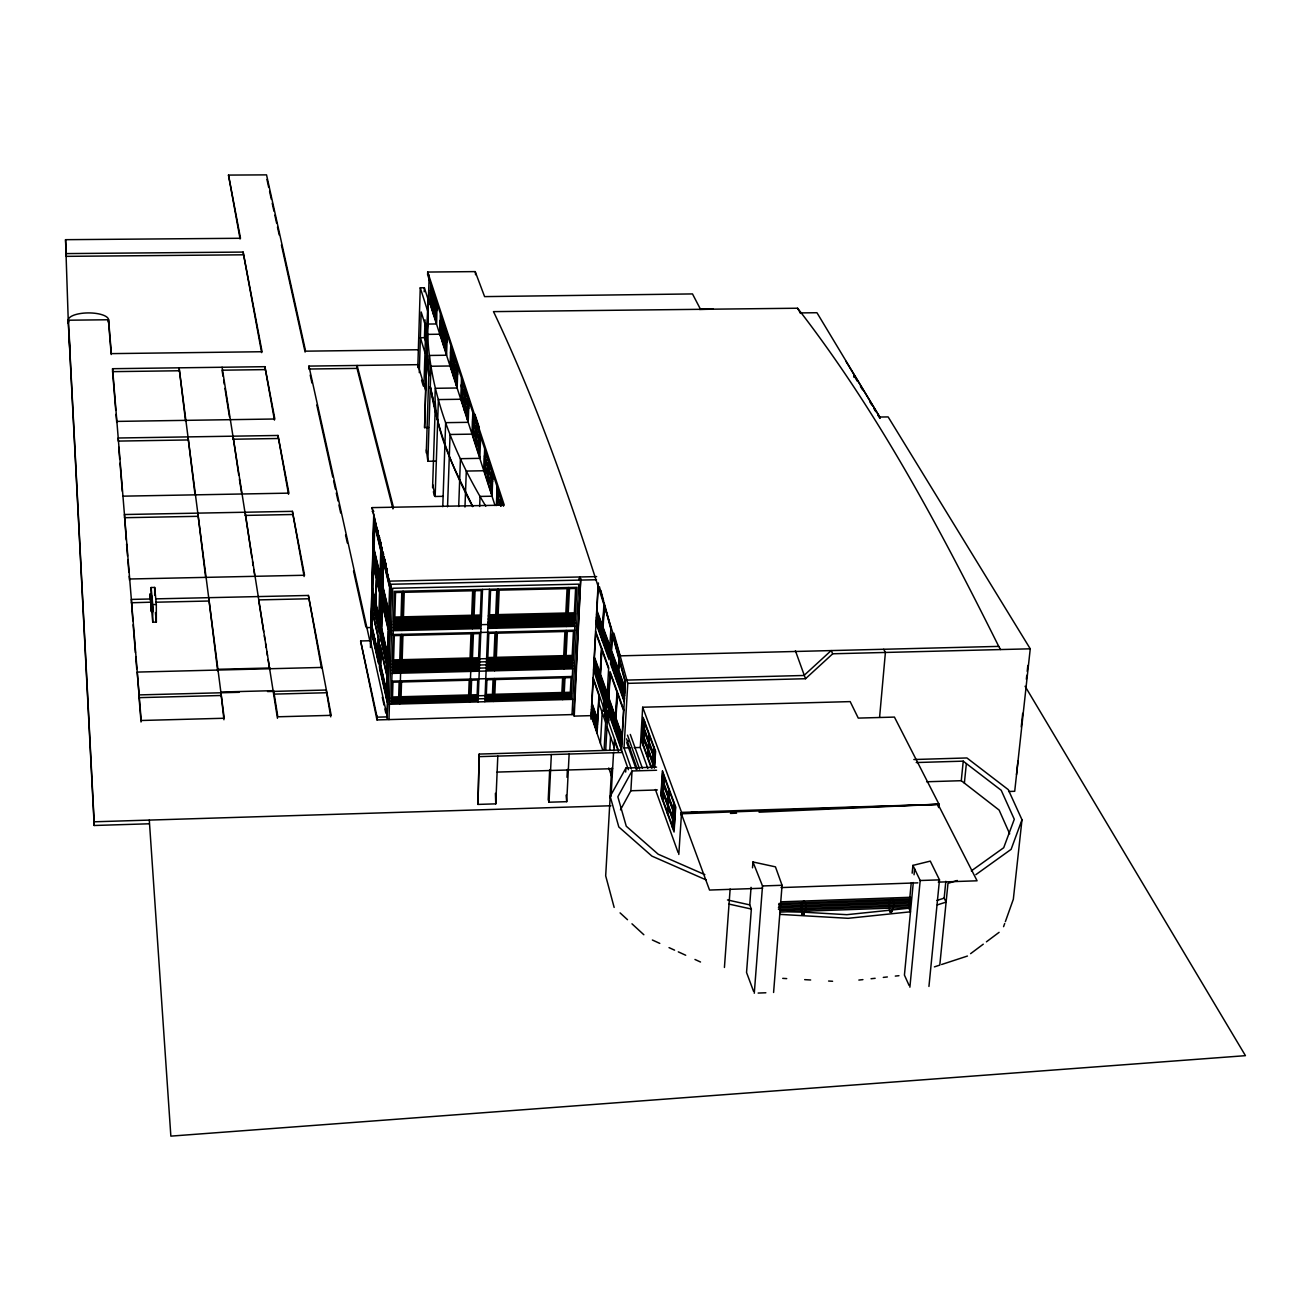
<?xml version="1.0" encoding="UTF-8"?>
<svg xmlns="http://www.w3.org/2000/svg" width="1311" height="1311" viewBox="0 0 1311 1311"><rect width="100%" height="100%" fill="white"/><g stroke="black" fill="none" stroke-linecap="round" stroke-linejoin="round"><path stroke-width="1.5" d="M150.29 594.637L150.372 598.34L150.323 594.981L150.306 596.39L151.257 595.128L151.634 599.193L151.24 594.506M150.601 600.717L150.224 593.981L151.191 593.965L151.273 597.472L150.29 597.488L150.273 594.522M150.323 597.832L150.273 596.571L151.273 597.472M151.994 602.913L150.831 603.076L150.814 600.209L150.945 604.502L152.142 604.043M150.503 596.915L150.831 602.781M151.486 609.353L151.486 607.501L151.486 610.418L151.355 606.075L151.634 611.942C154.567 603.273 149.143 614.662 152.568 610.484M151.847 601.815L152.01 603.06M152.486 609.254L152.469 610.418L152.338 606.141L152.584 611.647L151.453 609.173L152.568 609.861M150.88 602.208L152.437 610.008M377.961 536.379L377.568 531.709L377.453 532.774M378.256 533.331L377.584 532.069M379.059 538.149L379.059 540.919L379.567 537.789M380.092 541.541L380.747 542.623M381.272 548.817L381.862 550.538L381.878 547.359M383.549 554.192L382.665 552.636L382.796 555.258M383.32 554.274L383.14 552.587L383.336 556.601M385.467 566.45L385.581 567.761L385.549 565.156L385.631 568.171L385.27 563.386M385.696 563.042C385.614 566.762 386.892 567.188 385.188 564.615L385.205 563.566L386.106 568.122M150.224 593.981L150.454 599.143L151.699 599.274M150.732 599.504L150.929 604.338L152.158 604.273L152.486 607.37C150.093 607.55 152.027 605.928 150.88 602.618M151.191 593.965L151.273 596.915M151.158 604.076L151.601 611.188M151.421 599.029L151.289 594.948L151.273 596.046M151.666 598.963L151.847 601.29M152.273 607.632C153.911 610.402 150.978 613.63 152.65 611.532L152.502 610.615M152.142 605.764L152.125 603.945L152.24 605.502L151.257 605.535M185.588 421.372L179.099 367.817L224.23 718.248L141.195 720.493L112.582 368.702L264.904 366.687L274.851 418.996L116.876 421.405M377.945 533.708C378.469 538.87 377.306 521.811 377.617 535.052M386.811 568.368L387.286 571.596L387.269 569.957L385.991 569.728L386.237 564.287M387.073 569.777L386.909 568.466L387.04 569.597M151.519 598.586C151.617 595.817 151.421 595.538 150.306 595.292M151.044 604.076L151.781 600.176L150.863 600.864M194.929 494.001L187.997 436.891M205.548 576.643L197.814 513.125M938.283 882.139L977.088 880.795L938.168 804.593L938.02 806.101L938.725 807.478L939.037 804.298L894.43 717.084L858.263 718.1L850.183 701.614L642.685 707.235L640.276 747.483L647.831 768.508M150.306 596.784L150.372 597.816L150.339 596.898M150.863 601.421L151.06 605.846M151.06 605.141L151.126 587.525L154.682 587.443L156.32 604.486L156.337 622.102L152.748 622.201L150.863 601.339M150.257 595.407L151.273 596.374L151.207 595.178M151.617 609.304L151.634 611.827L152.617 611.909L152.469 609.681M151.601 608.927L151.502 608.255M217.642 670.757L208.695 597.685M377.486 533.167L377.732 534.298M377.994 533.413L378.224 532.446M150.863 601.913L151.945 601.978M223.935 719.755L220.854 692.028L273.655 690.651L277.817 716.789L331.191 715.347L308.396 595.456L155.78 598.865M150.273 596.161L150.273 595.161M151.863 602.191L151.961 601.241L150.798 601.929M152.076 605.108L152.092 604.109L152.092 605.24M151.879 603.322L151.896 601.487L150.667 601.405M418.045 349.758L305.61 351.168L266.543 174.871L228.491 175.084L240.093 238.995M238.766 475.188L233.063 436.17M150.536 599.324L151.732 599.586L150.552 599.176M261.643 352.626L243.125 252.073L66.287 253.597L65.55 239.684L240.503 238.274L228.491 175.084M251.859 557.536L245.19 512.224M151.191 604.305L151.076 605.862L151.191 604.42L152.191 604.633M274.441 420.077L264.904 366.687M381.091 547.457L380.944 548.44L380.993 546.933M381.37 547.359L381.452 548.44L381.55 547.113M386.024 567.81L386.089 565.09M150.323 597.242L151.47 597.423L150.224 596.669M151.847 601.52L150.585 600.52L150.863 602.716L150.552 597.603M151.322 597.98L150.404 598.16L150.667 600.225L151.765 600.028M222.083 367.244L277.457 718.297M288.518 494.296L277.981 435.465L118.219 438.005L118.236 441.086L187.981 439.955M379.141 539.722L378.469 535.691L379.043 540.542M379.584 541.558L379.534 542.738L379.453 537.33M385.827 566.385L386.417 571.53M151.847 601.012L150.618 601.028M304.119 576.529L292.402 511.339L124.447 514.518L126.249 539.919M425.518 390.154L417.881 364.671L308.921 366.097L308.872 369.03L357.051 368.391L392.956 508.914M385.352 564.926L385.958 567.024L385.385 565.32M152.486 607.37L151.421 606.846L152.486 606.911M321.49 668.135L308.396 595.456M377.437 533.085L377.568 532.119M377.683 534.134L377.994 536.232M380.714 546.392L380.944 548.817L380.829 545.556M381.599 547.441L381.354 550.554M151.371 606.37L152.371 606.419L151.257 606.092L150.896 601.126M330.733 716.855L326.226 690.028L267.542 691.553M357.051 368.391L357.116 365.474L393.546 507.718M151.306 595.538L150.224 595.669M360.623 640.964L377.093 717.166L387.335 716.888L370.439 640.735L360.623 640.964L377.011 719.919L573.726 714.544L574.234 716.101L591.064 715.642L602.765 750.203M699.451 309.462L713.168 309.167L700.32 308.937L692.487 293.926L484.595 296.614L475.188 271.606L427.697 272.049L504.26 505.128L372.062 507.619L389.777 584.28L596.472 579.741M373.701 515.37L370.521 644.111M370.439 647.519L373.832 517.337L390.809 587.557L387.171 716.101M371.079 630.034L371.652 607.73L379.24 641.079L378.617 663.743L370.915 629.313M371.882 633.639L372.471 611.287M372.668 603.814L373.651 566.221M373.75 562.435L374.733 524.466M377.748 533.348L376.962 530.873L377.83 532.545M374.651 645.979L374.831 638.949M375.208 624.56L375.241 623.512M375.438 615.99L375.765 603.929M379.125 536.314L378.404 538.313M378.928 540.132L378.994 537.854L379.305 539.952M380.37 544.36L379.715 540.493L379.928 541.738M379.862 544.36L381.075 543.983M379.682 543.278L379.715 542.262M379.731 541.935L380.256 540.984M380.403 542.623L380.895 545.917M380.534 547.129L380.632 542.148L379.321 542.115L380.223 541.918L379.879 542.967M377.781 660.007L378.387 637.392M378.6 629.821L379.633 591.753M379.731 587.918L380.764 549.456M380.698 545.753L380.764 543.377L379.633 543.442M381.648 549.637L381.681 548.375M381.206 547.015L382.255 548.883M376.683 718.428L376.765 715.675M377.011 719.919L377.093 717.166M381.321 547.457L382.091 550.948L381.714 547.015M381.993 547.785L382.271 552.242M381.96 550.915L381.321 547.359L382.058 548.031M382.484 551.947L382.402 554.914L382.992 551.931M380.305 671.248L380.927 648.503M381.124 640.899L382.173 602.634M382.288 598.783L383.336 560.108M384.254 558.945C382.599 559.944 382.386 550.718 382.812 554.274M383.369 558.928L383.402 557.716M385.729 563.566L384.664 564.271L383.746 557.159M383.943 561.305L384.484 558.093M384.205 562.37L384.254 557.142M384.762 563.402L384.647 560.911L384.779 562.091M385.647 563.222L384.434 563.32L384.729 561.583M384.467 561.288L383.779 557.667M385.827 564.009L385.139 566.221L384.975 562.599M385.483 562.583L385.09 566.041M386.073 566.762L386.008 569.187L386.499 568.515M386.483 698.845L388.433 629.346M388.548 625.445L389.646 586.263M389.777 584.28L372.062 507.619M391.088 584.755L387.089 718.854M388.974 719.592L392.726 588.262L578.741 584.149L572.038 714.593M391.12 704.22L394.365 591.376L576.873 587.328L571.137 699.418M399.675 703.991L401.756 634.344M401.871 630.476L403.034 591.228M417.799 367.588L420.257 287.797L424.354 287.748L429.172 302.71M419.291 372.619L421.175 311.985L425.813 326.75L423.961 384.975M424.223 291.796L424.354 287.748M425.633 341.434L424.469 337.681L425.043 319.868M427.697 272.049L427.615 274.704L503.49 506.226M425.583 388.105L426.747 351.332M426.944 345.203L428.009 312.1L420.257 287.797M428.189 306.463L429.172 275.179M428.615 427.55L424.584 427.615L427.55 334.371L439.791 334.223L440.463 313.984M430.647 284.012L430.008 303.873L428.107 303.89L426.78 344.088L428.763 375.864L426.829 353.511L427.796 318.655M426.272 452.95L429.418 355.461L446.559 355.232L447.264 334.731M430.811 306.348L431.45 286.454M435.416 461.144L427.861 461.275L430.942 366.244L450.034 365.982L450.738 345.35M433.22 313.837L433.875 293.844M435.662 321.408L436.317 301.333M437.153 303.841L436.481 323.948L427.419 324.063L424.584 427.615M432.581 487.692L435.186 409.098L430.287 386.778C437.022 428.812 452.557 469.059 472.583 506.488M443.184 496.328L435.154 496.476L438.382 399.576L460.751 399.249L461.521 378.207M440.627 336.812L441.299 316.541M443.151 344.646L443.839 324.276M445.707 352.577L446.412 332.109M442.774 506.669L445.658 422.666L468.191 422.322L468.977 401.002M450.902 368.702L451.623 348.021M447.543 506.8L450.066 434.482L471.993 434.138L472.812 412.67M453.557 376.896L454.278 356.133M456.228 385.205L456.965 364.327M457.867 367.08L457.129 387.99L435.318 388.302C432.335 429.926 455.376 469.961 472.796 506.554M461.669 402.1L462.439 381.009M458.703 506.488L460.44 458.686L479.81 458.342L480.645 436.596M464.438 410.687L465.225 389.514M467.24 419.389L468.027 398.102M464.963 507.046L466.306 471.059L483.808 470.764L484.66 448.854M475.369 272.082L475.549 274.72M472.96 437.12L473.779 415.62M381.862 548.342L381.894 547.637M475.877 446.15L476.696 424.535M469.567 702.122L472.239 632.656M472.386 628.805L473.894 589.655M478.81 455.278L479.646 433.564M479.646 506.472L480.039 496.427L492.002 496.214L492.903 473.992M484.808 473.894L485.676 451.951M478.056 701.909L482.514 589.409M487.872 483.382L488.757 461.325M624.282 701.909L610.533 663.743L612.253 632.869L625.462 681.704L621.512 749.974L479.203 754.071L477.974 804.413L495.771 803.856L497.803 756.103M477.974 804.413L479.203 754.071M490.97 492.985L491.854 470.813M484.857 701.713L489.396 589.262M496.361 505.538L497.131 486.889M497.426 504.637L496.935 495.869M497.59 505.096L498.196 490.15M501.195 505.653L501.425 500.015M493.329 701.5L494.296 678.492M494.608 670.79L496.214 632.082M496.377 628.198L498 589.065M501.392 505.145L501.539 501.523L502.719 505.145M495.411 793.335L495.771 803.856M549.686 769.934L548.227 799.644L549.014 802.217L566.713 801.676L569.138 754.038M549.014 802.217L551.341 754.546M562.698 699.648L563.861 676.689M564.238 669.02L566.172 630.411M566.368 626.527L568.318 587.508M566.106 795.138L566.713 801.676M567.024 777.325L567.417 769.41M579.708 576.971L579.544 580.117L579.02 578.659M386.614 570.219L386.942 571.514L386.925 568.482M573.726 714.544L580.74 578.61L574.234 716.101M590.884 719.133L598.111 584.411M598.406 582.969L596.931 610.434L602.716 626.297L603.945 603.47L599.422 586.689M597.079 733.406L599.176 694.945M599.602 687.21L601.733 648.306M602.159 640.489L604.207 603.044L610.893 627.838L609.123 659.81L596.013 623.462M378.174 534.429L377.339 532.938M386.303 569.105L386.565 569.302M600.471 743.435L602.175 712.561M604.125 749.712L606.075 714.774M606.37 705.318L606.419 704.384M605.731 749.908L607.468 718.805L618.448 750.433M608.337 707.317L608.386 706.367L615.023 726.441L608.189 706.924L606.305 706.99L605.305 716.625L606.796 720.919L608.681 720.87L608.042 713.659L609.009 716.445L605.305 716.625M609.779 750.416L610.533 736.766M609.976 797.744L611.647 768.099M656.549 767.132L625.904 768.033L610.189 796.367L605.682 875.83L614.154 907.425M611.057 796.367L613.532 752.743M613.876 750.826L614.548 739.175M614.99 731.292L617.252 691.602M617.694 683.605L619.136 658.319M614.302 747.631L614.679 740.862L618.35 751.416M631.41 768.983L624.036 747.942L627.772 683.359L613.892 633.213M386.499 570.58L386.303 568.384M387.007 570.58L387.286 571.596M625.675 772.048L625.904 768.033M620.464 809.854L630.87 790.762L632.033 770.983L656.565 770.245M643.177 745.713L644.635 721.525M647.798 758.463L649.289 734.16M652.452 767.705L652.698 763.805L648.437 752.104L648.093 757.938L651.731 767.984M652.731 767.345L653.992 746.959M652.993 767.377L653.648 756.857L654.779 759.987L654.287 768.017M654.566 767.607L655.582 751.269L643.111 717.363L641.653 741.502L651.141 767.705M662.514 800.12L664.087 775.375M667.414 813.656L669.02 788.78M672.396 827.405L674.018 802.381M678.803 854.477L681.573 812.378L642.685 707.235M724.426 967.452L730.129 889.038M753.579 991.345L746.549 972.5L751.35 909.047L749.728 904.885L751.056 887.334M752.514 867.816L752.956 861.966L775.456 866.85L782.061 885.286L773.588 992.476M754.284 993.23L762.51 885.957L752.956 861.966M377.224 532.102L377.322 530.971L378.338 532.676M377.863 532.856L377.814 530.955M379.174 538.084L378.092 533.757M381.894 551.423L381.993 550.259L382.009 551.882M383.156 552.963L383.009 556.061M381.878 548.735L382.386 551.685M387.171 571.121L387.269 569.957M801.906 914.095C798.809 893.201 811.263 901.132 803.43 914.767C800.431 914.832 803.233 912.341 804.282 914.242M854.051 376.994L854.215 374.962M854.297 377.371L854.379 376.339M378.584 539.1L378.748 536.494L378.846 540.148M379.043 538.903L378.502 535.871M386.466 571.465L387.089 572.137L387.056 570.76M381.763 552.242L381.976 549.817L382.583 553.488M383.533 556.044L382.812 556.618L382.976 553.996L383.074 557.699L383.025 556.454M383.287 556.421L383.5 553.979L382.222 554.127M800.333 312.919L816.95 312.723L880.222 417.816L845.89 361.246M386.565 572.153C387.22 564.205 387.499 576.643 386.778 571.989M387.04 571.957L387.253 569.498M879.615 717.019L885.4 652.452L883.712 649.273M889.677 911.637C886.81 890.923 899.084 898.609 891.201 912.309C888.202 912.39 890.939 909.9 892.037 911.784M380.075 541.984L379.748 541.001M779.783 914.373L848.151 918.306L910.49 911.8L908.818 908.228L911.227 882.909M912.161 873.175L912.915 865.391L930.286 861.114L939.495 879.861L928.942 986.446M913.292 882.549L904.426 975.089L909.097 985.462M914.046 874.765L914.603 868.914M909.883 987.183L920.191 880.517L912.915 865.391M938.725 807.478L939.037 804.298L681.573 812.378M937.332 904.885L946.1 902.115L944.166 898.15L945.837 881.32M1009.683 833.829L999.113 810.067L961.274 780.7L963.241 761.15L916.225 762.543M964.372 783.159L966.354 763.592L963.241 761.15M607.78 711.217L609.664 711.168L609.484 712.955L607.599 713.004L593.522 669.806M604.797 709.693L605.207 710.89L603.339 710.939L603.748 706.99L604.568 709.349L606.452 709.284M604.568 709.349L604.158 703.122L605.092 705.81L606.977 705.76L607.157 703.991L600.077 682.654L606.6 701.254M604.928 715.544L605.944 705.924L607.812 705.875L607.386 704.646L605.518 704.695L604.502 714.331L604.928 715.544L606.813 715.495M606.796 720.919L606.551 709.988L607.599 713.004M605.092 705.81L605.289 704.04L607.157 703.991M609.009 716.445L609.189 714.806L607.304 714.856M1021.236 726.933L1022.695 713.299M1026.349 679.245L1026.775 675.312M1027.201 671.363L1027.84 665.464M880.287 417.029L888.137 416.914L1030.249 648.814L1014.714 791.287L1008.618 791.483M913.833 759.528L966.912 757.955L1008.274 789.648L1021.99 819.752L1013.337 899.248L1005.373 921.633M893.168 899.559L890.808 899.428M385.254 564.271L385.172 563.058L385.205 564.32M805.282 901.984L802.971 901.984M381.485 548.768L381.386 547.506L381.812 550.341M385.876 565.402L384.942 565.418M909.965 903.082L910.047 904.672L909.965 903.082L778.373 907.736M1003.57 926.664L1004.701 923.501M1021.99 819.752L1011.125 849.331L975.859 874.65M632.033 770.983L617.842 796.777L626.265 826.209L658.188 854.215L704.876 874.666M910.424 897.38L910.604 898.854L778.914 903.492M910.26 900.002L910.342 901.591L910.309 900.034L778.619 904.656M909.768 905.868L909.834 907.458L909.768 905.868L780.242 910.473M627.772 683.359L805.511 678.721L832.731 653.779L1030.249 648.814M970.599 953.671L983.266 944.182M986.429 941.822L999.097 932.334M971.32 870.897L1003.702 847.725L1014.288 819.277L1001.211 790.287L966.354 763.592M934.399 966.879L939.79 965.109L947.984 883.385L957.276 880.468M941.626 964.503L967.436 956.047M936.939 900.428L944.166 898.15M628.231 740.961L626.756 742.616L636.228 769.426M858.852 980.071L862.917 979.628M871.061 978.743L875.142 978.301M883.286 977.4L887.35 976.957M895.298 976.089L898.953 975.695M908.818 908.228L846.824 914.685L787.583 911.26M730.44 813.426L736.569 813.164M759.069 812.181L939.037 804.298L681.359 813.787M758.135 993.066L765.853 992.771M762.51 885.957L782.061 885.286M920.191 880.517L939.495 879.861M762.625 888.219L709.53 890.054L680.95 812.673L681.359 815.589M781.012 887.58L917.864 882.844M780.864 901.837L910.522 897.281M778.685 906.245L910.276 901.558M778.439 909.326L910.047 904.672M780.307 912.063L909.834 907.458M65.55 239.684L68.336 323.08L94.195 825.488L149.323 823.783M691.143 812.345L697.272 812.164M497.115 772.081L612.63 768.672M630.87 790.762L657.385 789.959M926.598 781.766L961.274 780.7M94.195 825.488L94.163 821.8L610.942 805.757M624.036 747.942L630.116 747.778M634.18 747.663L640.276 747.483M479.892 756.611L622.397 752.498M321.932 667.43L137.196 672.084L139.048 694.912L239.126 692.306M139.048 694.912L139.064 697.649L220.822 695.502M273.606 694.125L326.16 692.749M391.301 698.075L571.449 693.306M391.202 701.156L571.301 696.37M389.416 704.269L572.825 699.369M605.797 700.074L603.912 700.123L603.339 710.939M603.912 705.334L605.797 705.285M604.748 707.694L606.616 707.645M605.911 716.068L607.796 716.019M606.977 719.133L608.861 719.083M392.366 661.006L573.333 656.483M998.736 646.389L620.005 655.861C583.919 539.821 546.474 423.6 494.427 313.542L493.46 311.625L797.547 308.232L799.087 310.133C878.993 413.62 940.544 529.742 998.736 646.389L1000.604 649.551M392.284 664.12L573.169 659.564M217.921 669.298L270.033 667.987M392.186 667.217L573.022 662.645M392.104 670.314L572.858 665.726M392.005 673.412L572.71 668.807M391.792 681.13L572.317 676.476M626.576 680.098L803.987 675.476L831.158 650.584L832.731 653.779M152.535 608.238L151.289 608.157L151.584 610.992L152.633 610.942L152.518 608.025L151.257 607.812M393.595 618.153L481.448 616.121M488.315 615.908L575.513 613.876M393.513 621.299L481.334 619.234M488.2 619.038L575.349 616.989M393.415 624.429L481.203 622.364M488.069 622.151L575.201 620.103M481.121 624.659L487.971 624.495M366.867 627.625L370.947 627.527M393.333 627.559L481.088 625.478M487.938 625.281L575.037 623.217M393.234 630.689L480.957 628.592M487.807 628.395L574.874 626.33M391.399 634.59L574.677 630.198M385.991 569.728L387.302 569.711M386.532 571.957L386.794 573.038M129.691 579.003L304.562 575.25L292.402 511.339M389.859 581.117L596.652 576.611M150.257 594.325L151.224 594.309M150.241 594.588L151.257 594.604L150.257 594.817M150.257 595.866L151.388 595.948M150.257 597.013L151.486 597.111M150.798 600.045C148.667 597.308 153.453 597.701 150.388 598.537M151.634 598.685L150.601 598.783M151.699 598.963L131.346 599.406L132.821 620.759M150.781 601.126L151.961 601.241M131.362 602.765L151.961 602.159M155.78 602.208L208.678 601.028M258.611 599.897L308.347 598.783M150.798 602.29L152.01 602.618M151.126 587.525L152.732 604.568L156.32 604.486M151.257 605.026L152.256 605.207M151.339 605.895L152.322 605.862M376.962 530.529L377.896 534.151M377.732 532.102L376.929 532.2M377.093 532.938L378.371 532.856M377.355 533.97L377.847 532.938M378.879 540.279L379.305 536.674L378.125 536.822L379.485 537.838M380.583 545.278L380.223 540.476L380.452 541.394M381.075 545.425L380.157 545.589L381.075 545.769M380.288 542.82L380.878 546.458M382.271 549.456L381.14 549.637M382.402 551.407L381.55 548.047M382.009 552.259L382.025 553.308L382.517 552.259M383.336 558.748L384.27 558.601M383.926 559.666L384.795 559.387M384.844 559.895L384.418 560.731M385.024 560.321L384.025 558.322M383.91 560.747L385.024 560.666M383.894 561.075L384.795 561.174M384.172 562.206L384.516 561.141M122.955 496.164L288.944 493.133L277.981 435.465M372.144 511.356L373.815 511.323M124.447 517.714L197.797 516.321M245.157 515.42L292.353 514.518M233.047 439.234L277.932 438.513M112.582 368.702L112.599 371.652L179.099 370.767M264.871 369.62L222.051 370.194L223.017 376.257M424.469 337.681L420.372 337.73L424.993 352.725M243.092 254.809L66.32 256.35L66.287 253.597M782.733 978.367L786.715 978.612M804.675 979.645L810.657 979.989M828.601 981.038L832.583 981.267M727.474 899.952L749.728 904.885M729.031 904.098L751.35 909.047M706.219 879.943L651.895 856.099L618.808 826.962L610.189 796.367M652.37 940.003L659.777 943.396M669.036 947.624L674.591 950.164M678.295 951.852L685.702 955.244M694.961 959.472L700.516 962.012M620.087 912.882L627.51 919.716M631.968 923.813L643.848 934.743M877.764 414.981L879.894 418.406M855.395 378.01L857.443 381.386M860.491 386.434L862.54 389.793M869.685 401.576L871.733 404.935M873.765 408.311L875.814 411.67M1025.087 686.243L1245.45 1055.666L170.856 1136.129L149.29 820.08M797.547 308.232L800.628 313.427M485.791 506.177C448.296 444.363 421.454 372.258 428.418 298.941L495.017 505.522M1017.959 761.15L1016.5 774.621M379.551 540.525L379.436 539.673M805.511 678.721L795.416 650.78M642.619 725.425L655.074 759.446M661.94 779.209L675.149 815.344M643.668 737.667L652.993 763.281M609.697 645.487L603.093 627.363L604.322 604.846L610.647 628.264M663.038 791.893L672.936 819.08M596.685 611.008L609.828 647.142M611.237 651.043L625.036 688.98M609.566 647.716L602.978 629.559L609.517 648.666M596.521 614.122L609.648 650.322M611.073 654.222L624.855 692.224M609.386 650.879L602.798 632.705L609.336 651.829M596.358 617.235L609.468 653.484M610.893 657.401L624.659 695.453M609.222 654.042L602.634 635.835L609.156 654.992M596.194 620.349L609.304 656.647M610.713 660.564L624.478 698.681M609.041 657.204L602.454 638.981L608.992 658.155M655.402 789.517L678.115 852.576M595.604 631.214L608.681 667.709L606.682 703.843L593.703 666.742M623.823 709.956L610.09 671.642L608.075 707.842L621.693 746.795M608.419 668.266L601.864 649.945L600.536 674.264L607.059 692.798M630.296 734.422L642.423 768.393M627.51 735.16L639.588 769.147M626.543 738.83L637.261 769.098M594.194 657.499L607.19 694.453M608.599 698.435L622.25 737.208M606.944 694.994L600.422 676.443L606.895 695.928M594.03 660.58L607.026 697.583M608.419 701.582L622.07 740.404M606.764 698.124L600.241 679.54L606.714 699.058M593.867 663.661L606.846 700.713M608.255 704.712L621.873 743.599M605.764 702.516L599.914 685.751L605.059 701.598M608.878 711.414L614.859 729.604L608.828 712.365M608.206 712.004L628.395 769.688M607.681 718.002L608.681 720.87M593.113 677.492L604.813 711.168M598.766 702.68L605.633 722.574M607.026 726.605L614.089 747.057M591.72 703.483L597.75 721.148M591.556 706.514L597.587 724.213M591.392 709.562L597.423 727.277M591.228 712.61L597.242 730.358M608.779 767.984L611.729 776.669M474.893 414.194L479.334 427.714M430.729 285.274L431.155 291.829L430.582 290.059M431.532 287.732L433.728 294.434M436.399 302.628L436.842 309.265L436.252 307.446M440.562 315.279L440.988 321.998L440.398 320.146M441.397 317.852L443.692 324.866L443.528 329.766L441.233 322.719M443.921 325.587L446.248 332.699L446.084 337.615L443.757 330.487M446.494 333.42L447.117 335.321M450.837 346.694L451.476 348.611M451.721 349.365L454.114 356.723M457.064 365.687L457.703 367.67M461.603 379.584L462.275 381.616M465.044 390.104L462.521 382.402L462.341 387.466L464.864 395.201M467.863 398.691L465.307 390.907L465.126 395.988L467.683 403.821M468.814 401.592L468.125 399.511L468.617 406.721M473.599 416.21L472.91 414.079L473.402 421.372M476.794 425.96L479.482 434.154L479.269 439.365L476.598 431.155M479.744 435.006L480.465 437.186M484.759 450.312L485.283 457.818L484.562 455.572M485.775 453.409L488.561 461.914L488.347 467.208L485.578 458.686M491.674 471.403L488.856 462.799L488.642 468.093L491.461 476.729M497.23 488.397L497.787 496.132L497.016 493.772M498.311 491.658L501.228 500.605L501.015 506.013L498.082 497.049M431.385 292.517L433.564 299.236M446.33 338.353L446.953 340.254M450.656 351.643L451.295 353.593M451.541 354.347L453.95 361.705M456.884 370.702L457.523 372.701M461.423 384.647L462.078 386.679M479.547 440.217L480.268 442.413M430.434 290.649L436.924 310.56M440.25 320.736L447.035 341.581M450.509 352.233L457.621 374.061M461.259 385.237L468.715 408.114M472.534 419.831L480.367 443.855M484.382 456.162L492.608 481.416M496.82 494.362L500.573 505.882M430.516 291.911L430.729 305.086L430.155 303.3M431.319 294.369L433.515 301.104M436.186 309.314L436.399 322.67L435.809 320.834M440.332 322.047L440.545 335.501L439.939 333.649M441.168 324.62L443.462 331.667L443.298 336.55L441.004 329.487M443.692 332.388L446.019 339.533L445.855 344.432L443.528 337.288M446.264 340.254L446.887 342.155M450.591 353.577L451.23 355.51M451.476 356.264L453.885 363.655M456.802 372.652L457.457 374.651M461.357 386.614L462.013 388.646M464.799 397.167L462.275 389.433L462.095 394.496L464.602 402.248M467.601 405.804L465.061 397.97L464.864 403.051L467.421 410.917M468.551 408.704L467.863 406.607L468.093 420.929M473.337 423.387L472.632 421.257L472.861 435.694M476.516 433.171L479.187 441.397L478.99 446.609L476.319 438.366M479.465 442.233L480.187 444.445M484.48 457.621L484.709 472.435L483.988 470.174M485.496 460.735L488.266 469.272L488.069 474.566L485.283 466.011M491.379 478.794L488.561 470.157L488.347 475.451L491.166 484.12M498 499.13L499.753 504.522M431.172 299.154L433.351 305.905M451.295 361.23L453.704 368.637M431.024 299.727L435.875 314.722M440.857 330.061L445.937 345.76M451.148 361.82L456.474 378.256M461.931 395.086L467.503 412.309M473.238 429.959L479.089 448.051M485.103 466.585L491.264 485.594M431.106 301.006L433.302 307.774M440.938 331.372L443.233 338.451L443.069 343.335L440.775 336.239M443.462 339.188L445.789 346.35L445.625 351.25L443.298 344.072M451.23 363.163L453.639 370.571M464.536 404.23L462.013 396.463L461.833 401.51L464.356 409.311M467.339 412.899L464.799 405.033L464.602 410.114L467.158 417.996M476.237 440.381L478.908 448.641L478.712 453.835L476.04 445.56M485.201 468.06L487.987 476.614L487.774 481.907L485.004 473.304M491.084 486.184L488.266 477.515L488.053 482.792L490.871 491.494M430.958 305.774L433.138 312.559M445.855 352.004L446.477 353.921M450.181 365.408L450.82 367.359M451.066 368.112L453.459 375.552M456.375 384.615L457.031 386.63M460.915 398.675L461.57 400.707M478.99 454.704L479.711 456.916M383.287 553.176L383.287 554.094M383.14 555.52L383.058 554.569M421.585 380.272L423.306 386.024M600.749 590.294L603.699 601.225M377.306 530.513L377.601 531.463M380.567 543.999L380.78 544.884M386.745 569.515L386.843 573.251M390.547 589.966L382.484 556.552L381.435 595.145L389.433 629.214M374.012 522.597L374.602 525.055M374.831 526.022L380.616 550.046M383.189 560.698L382.566 558.125L382.533 584.853M389.498 586.853L383.435 561.698L382.763 585.87L388.81 611.336M373.389 546.294L373.979 548.785M374.209 549.751L379.977 574.071M373.242 546.867L380.911 579.233M381.763 582.838L389.793 616.694M373.324 548.408L373.914 550.899M374.143 551.882L379.911 576.234M382.468 587.017L381.862 584.411L382.451 587.951M388.744 613.515L382.714 588.033L388.711 614.449M373.307 549.325L373.897 551.816M374.127 552.783L379.895 577.151M373.16 549.899L380.829 582.313M381.681 585.919L389.695 619.824M373.258 551.439L373.848 553.93M374.077 554.914L379.829 579.298M382.386 590.097L381.763 587.492L382.353 591.032M388.662 616.645L382.632 591.114L388.63 617.579M373.225 552.357L373.815 554.848M374.045 555.815L379.813 580.216M373.078 552.931L380.747 585.378M381.599 589L389.613 622.954M373.176 554.471L373.766 556.962M373.996 557.929L379.748 582.363M382.304 593.195L381.681 590.573L382.271 594.112M388.564 619.759L382.533 594.211L388.548 620.709M373.143 555.372L373.733 557.863M373.963 558.847L379.731 583.28M373.012 555.946L380.665 588.459M381.517 592.064L389.514 626.084M373.094 557.486L373.684 559.994M373.914 560.961L379.666 585.427M382.222 596.276L381.599 593.654L382.189 597.193M388.482 622.889L382.451 597.292L388.449 623.823M373.078 558.388L373.651 560.895M373.881 561.862L379.649 586.345M389.318 633.115L381.321 598.98L380.288 637.179L388.22 671.953M372.914 564.271L373.504 566.794M373.733 567.761L376.306 578.741L375.683 602.372L373.111 591.261M379.485 592.31L376.536 579.741L375.913 603.371L378.846 616.104M382.025 603.191L381.419 600.569L381.37 627.1M388.285 629.903L382.271 604.207L381.616 628.133L387.597 654.123M372.308 587.738L372.881 590.278M372.16 588.295L379.764 621.332M380.616 625.003L388.58 659.564M372.242 589.835L372.832 592.375M373.061 593.359L378.781 618.218M381.321 629.247L380.698 626.576L381.288 630.149M387.532 656.287L381.55 630.28L387.515 657.221M372.226 590.737L372.816 593.277M373.045 594.26L378.764 619.136M372.078 591.294L379.682 624.364M380.534 628.051L388.482 662.661M372.177 592.834L372.75 595.374M372.979 596.358L378.699 621.267M381.239 632.295L380.616 629.641L381.206 633.213M387.45 659.384L381.468 633.328L387.417 660.302M372.144 593.719L372.734 596.276M372.963 597.259L378.682 622.168M372.013 594.276L379.6 627.412M380.452 631.099L388.4 665.759M372.095 595.817L372.685 598.373M372.898 599.356L378.617 624.298M381.157 635.343L380.534 632.672L381.124 636.261M387.368 662.465L381.386 636.376L387.335 663.399M372.062 596.718L372.652 599.274M372.881 600.258L378.6 625.2M371.931 597.275L379.518 630.46M380.37 634.147L388.302 668.856M372.013 598.816L372.603 601.372M372.832 602.355L378.535 627.33M381.059 638.391L380.452 635.72L381.042 639.309M387.269 665.562L381.304 639.44L387.253 666.48M371.996 599.717L372.57 602.257M372.799 603.257L378.518 628.248M388.007 679.672L380.075 644.783L379.453 667.496L387.351 702.745M371.75 609.271L372.324 611.827M372.553 612.827L378.256 637.933M380.78 649.043L380.174 646.372L380.37 663.612M386.974 676.345L381.009 650.092L380.616 664.661L386.565 691.094M371.374 623.561L371.947 626.134M372.177 627.15L377.863 652.419M371.226 624.102L378.781 657.712M379.616 661.449L387.515 696.616M371.308 625.642L371.898 628.215M372.127 629.231L377.797 654.533M380.321 665.726L379.715 663.022L380.288 666.644M386.499 693.24L380.551 666.791L386.466 694.158M371.292 626.527L371.865 629.116M372.095 630.116L377.781 655.434M371.144 627.068L378.699 660.728M379.534 664.464L387.433 699.681M371.242 628.608L371.816 631.197M372.045 632.197L377.715 657.532M380.239 668.757L379.633 666.054L380.206 669.659M386.417 696.305L380.469 669.806L386.384 697.223M371.21 629.493L371.8 632.082M372.013 633.098L377.699 658.433M308.921 366.097L369.931 641.423M382.288 697.223L384.041 705.089M384.91 709.022L385.778 712.955M266.952 179.443L268.706 187.391M269.574 191.357L271.344 199.288M272.213 203.254L273.966 211.202M274.851 215.168L276.605 223.099M277.473 227.065L279.243 235.013M281.423 244.928L305.119 352.085M310.199 375.028L311.969 383.041M316.82 405.033L332.748 477.024M333.633 481.022L335.403 489.019M336.288 493.018L338.041 501.015M338.926 505.014L340.696 513.011M345.563 535.003L347.333 543M353.528 571.006L365.9 626.986M430.287 386.778L434.777 407.246M435.186 409.098L437.694 420.536M432.679 484.562L435.154 496.476M433.4 491.658L434.22 495.64M243.125 252.073L262.069 351.725L111.353 353.626L108.6 319.753A20.157 7.112 -0.2 0 0 87.984 312.919A20.157 7.112 -0.2 0 0 68.303 320.212L68.336 323.211A20.14 7.129 -0.2 0 1 68.926 321.359M223.657 380.288L224.312 384.336M224.951 388.367L229.441 416.652M239.405 479.17L241.617 493.149M252.499 561.55L253.138 565.565M253.777 569.564L254.744 575.595M258.923 601.88L263.675 631.689M264.298 635.671L264.937 639.637M265.559 643.619L266.199 647.585M266.821 651.567L267.46 655.533M268.099 659.515L269.673 669.446M426.37 449.886L427.861 461.275M385.106 563.976L385.024 562.943M155.419 612.565L156.337 622.102M152.502 607.927L151.355 608.157M150.945 604.502L150.847 603.322L152.092 603.584L150.88 602.929M108.616 322.621L111.206 354.544M112.599 371.652L115.729 410.245M116.056 414.309L116.728 422.421M118.727 447.1L119.694 459.161M120.022 463.176L122.316 491.297M126.577 543.967L127.56 556.077M127.888 560.108L128.871 572.219M129.199 576.266L129.527 580.298M133.148 624.773L135.41 652.78M135.738 656.778L136.721 668.79M139.064 697.649L141.031 722M94.163 821.8L68.303 320.212L108.6 319.753L108.616 322.752A20.14 7.129 -0.2 0 0 107.797 320.916M152.6 609.287L151.486 610.107L152.617 610.008L151.47 609.222M69.155 332.732L70.024 355.904M377.355 530.709L377.388 534.167M382.025 548.457L382.058 551.341M379.272 536.936L379.289 538.526M89.017 721.902L89.05 725.442M151.126 606.485L151.076 603.371L151.126 606.37M151.683 612.303L151.601 609.336L151.666 611.09M151.076 603.863L151.126 605.272M154.682 587.443L154.698 595.21M152.732 604.568L152.748 622.201M372.832 562.73L371.849 600.258L379.436 633.492L380.469 595.358L372.832 562.73M373.914 521.057L372.93 558.961L380.583 591.523L381.616 552.996L373.914 521.057M377.961 658.581L378.535 662.17L377.961 658.581M378.043 655.566L378.617 659.154L378.043 655.566M378.486 638.965L378.699 656.139L378.486 638.965M378.764 628.362L379.354 631.918L378.764 628.362M378.846 625.314L379.436 628.87L378.846 625.314M378.928 622.283L379.518 625.839L378.928 622.283M379.01 619.251L379.6 622.791L379.01 619.251M379.715 593.326L379.682 619.742L379.715 593.326M379.911 586.427L380.485 589.95L379.911 586.427M379.993 583.362L380.567 586.869L379.993 583.362M380.075 580.298L380.649 583.805L380.075 580.298M380.157 577.233L380.731 580.724L380.157 577.233M380.862 551.03L380.829 577.659L380.862 551.03M386.647 697.403L387.253 701.123L386.647 697.403M386.745 694.338L387.351 698.058L386.745 694.338M387.22 677.426L387.433 694.994L387.22 677.426M387.515 666.627L388.122 670.331L387.515 666.627M387.614 663.546L388.22 667.233L387.614 663.546M387.695 660.449L388.302 664.136L387.695 660.449M387.777 657.352L388.4 661.039L387.777 657.352M388.531 630.952L388.482 657.942L388.531 630.952M388.728 623.938L389.334 627.592L388.728 623.938M388.81 620.824L389.433 624.462L388.81 620.824M388.908 617.694L389.514 621.332L388.908 617.694M388.99 614.564L389.613 618.202L388.99 614.564M389.744 587.885L389.695 615.072L389.744 587.885M392.382 702.204L392.35 703.122L398.511 702.958L398.528 702.04L392.382 702.204M392.464 699.124L392.431 700.041L398.593 699.877L398.626 698.96L392.464 699.124M392.956 682.179L392.53 696.977L398.691 696.813L399.134 682.031L392.956 682.179M393.267 671.363L393.234 672.297L399.429 672.133L399.445 671.216L393.267 671.363M393.366 668.266L393.333 669.2L399.511 669.036L399.544 668.118L393.366 668.266M393.447 665.169L393.415 666.103L399.609 665.939L399.642 665.021L393.447 665.169M393.546 662.071L393.513 663.005L399.691 662.842L399.724 661.908L393.546 662.071M394.3 635.622L393.595 659.892L399.789 659.744L400.51 635.474L394.3 635.622M394.513 628.625L394.48 629.559L400.691 629.411L400.724 628.477L394.513 628.625M394.595 625.494L394.578 626.429L400.789 626.281L400.805 625.347L394.595 625.494M394.693 622.364L394.66 623.299L400.871 623.151L400.904 622.217L394.693 622.364M394.775 619.234L394.758 620.169L400.969 620.021L401.002 619.087L394.775 619.234M395.545 592.49L394.84 617.039L401.068 616.891L401.789 592.359L395.545 592.49M400.92 701.975L400.904 702.893L468.404 701.09L468.453 700.172L400.92 701.975M401.019 698.894L400.986 699.812L468.535 698.026L468.568 697.108L401.019 698.894M401.527 681.966L401.084 696.747L468.65 694.961L469.207 680.212L401.527 681.966M401.854 671.15L401.821 672.068L469.584 670.347L469.633 669.429L401.854 671.15M401.953 668.053L401.92 668.987L469.715 667.266L469.748 666.332L401.953 668.053M402.035 664.956L402.018 665.89L469.83 664.169L469.862 663.251L402.035 664.956M402.133 661.858L402.1 662.792L469.944 661.088L469.977 660.154L402.133 661.858M402.919 635.409L402.198 659.679L470.059 657.991L470.993 633.77L402.919 635.409M403.132 628.411L403.1 629.362L471.223 627.74L471.272 626.805L403.132 628.411M403.231 625.298L403.198 626.232L471.354 624.626L471.386 623.675L403.231 625.298M403.329 622.168L403.296 623.102L471.468 621.496L471.501 620.562L403.329 622.168M403.411 619.021L403.395 619.972L471.583 618.366L471.616 617.432L403.411 619.021M404.214 592.293L403.477 616.825L471.714 615.252L472.648 590.769L404.214 592.293M433.515 308.478L433.367 313.263L435.58 320.13L435.744 315.312L433.515 308.478M433.744 301.809L433.58 306.61L435.793 313.444L435.957 308.626L433.744 301.809M433.957 295.139L433.794 299.94L436.022 306.741L436.17 301.923L433.957 295.139M453.885 371.341L453.704 376.323L456.13 383.844L456.31 378.83L453.885 371.341M454.13 364.409L453.95 369.407L456.375 376.896L456.556 371.882L454.13 364.409M454.376 357.477L454.196 362.475L456.621 369.931L456.802 364.917L454.376 357.477M473.337 431.385L473.14 436.53L475.778 444.708L475.975 439.546L473.337 431.385M473.599 424.223L473.402 429.385L476.04 437.53L476.237 432.335L473.599 424.223M473.877 417.029L473.681 422.208L476.319 430.319L476.516 425.125L473.877 417.029M470.829 700.107L470.796 701.024L476.909 700.861L476.942 699.943L470.829 700.107M470.944 697.042L470.911 697.96L477.024 697.796L477.073 696.878L470.944 697.042M471.599 680.147L471.026 694.896L477.155 694.732L477.728 679.999L471.599 680.147M472.009 669.364L471.976 670.282L478.122 670.134L478.154 669.2L472.009 669.364M472.14 666.283L472.107 667.201L478.236 667.053L478.286 666.119L472.14 666.283M472.255 663.186L472.222 664.12L478.368 663.956L478.4 663.038L472.255 663.186M472.37 660.088L472.337 661.023L478.482 660.875L478.531 659.941L472.37 660.088M473.402 633.721L472.452 657.925L478.613 657.778L479.564 633.574L473.402 633.721M473.664 626.74L473.632 627.674L479.81 627.543L479.842 626.592L473.664 626.74M473.779 623.626L473.746 624.56L479.924 624.413L479.957 623.479L473.779 623.626M473.91 620.513L473.877 621.447L480.055 621.299L480.088 620.365L473.91 620.513M474.025 617.383L473.992 618.317L480.17 618.169L480.203 617.235L474.025 617.383M475.057 590.72L474.107 615.187L480.301 615.039L481.268 590.589L475.057 590.72M491.658 479.679L491.904 494.739L491.658 479.679M491.969 472.288L492.494 479.924L491.969 472.288M486.119 699.697L486.086 700.615L492.199 700.451L492.231 699.533L486.119 699.697M486.25 696.633L486.201 697.55L492.313 697.386L492.362 696.469L486.25 696.633M486.922 679.754L486.332 694.486L492.444 694.338L493.051 679.59L486.922 679.754M487.364 668.971L487.331 669.905L493.46 669.741L493.493 668.823L487.364 668.971M487.495 665.89L487.446 666.807L493.591 666.66L493.624 665.726L487.495 665.89M487.61 662.792L487.577 663.727L493.723 663.579L493.755 662.645L487.61 662.792M487.741 659.712L487.708 660.646L493.837 660.482L493.886 659.564L487.741 659.712M488.806 633.344L487.823 657.548L493.968 657.385L494.968 633.197L488.806 633.344M489.101 626.347L489.052 627.281L495.23 627.133L495.263 626.199L489.101 626.347M489.216 623.217L489.183 624.151L495.345 624.02L495.394 623.086L489.216 623.217M489.347 620.103L489.314 621.037L495.476 620.89L495.525 619.956L489.347 620.103M489.478 616.973L489.445 617.923L495.607 617.776L495.656 616.842L489.478 616.973M490.56 590.343L489.56 614.793L495.738 614.646L496.754 590.196L490.56 590.343M494.608 699.468L494.575 700.385L561.583 698.599L561.616 697.681L494.608 699.468M494.739 696.42L494.689 697.337L561.731 695.551L561.78 694.633L494.739 696.42M495.443 679.54L494.821 694.273L561.878 692.503L562.616 677.803L495.443 679.54M495.886 668.757L495.853 669.675L563.107 667.971L563.156 667.053L495.886 668.757M496.017 665.677L495.968 666.594L563.255 664.89L563.304 663.972L496.017 665.677M496.148 662.579L496.099 663.513L563.419 661.809L563.468 660.891L496.148 662.579M496.263 659.499L496.23 660.416L563.566 658.728L563.615 657.811L496.263 659.499M497.361 633.147L496.361 657.335L563.73 655.647L564.926 631.525L497.361 633.147M497.656 626.134L497.623 627.068L565.238 625.462L565.27 624.528L497.656 626.134M497.787 623.02L497.754 623.954L565.385 622.364L565.434 621.43L497.787 623.02M497.918 619.906L497.885 620.84L565.533 619.251L565.582 618.317L497.918 619.906M498.049 616.776L498.016 617.71L565.696 616.137L565.746 615.203L498.049 616.776M499.163 590.147L498.147 614.597L565.844 613.024L567.073 588.639L499.163 590.147M563.992 697.632L563.943 698.534L570.006 698.386L570.056 697.468L563.992 697.632M564.14 694.568L564.091 695.485L570.17 695.322L570.219 694.404L564.14 694.568M564.992 677.738L564.254 692.437L570.318 692.274L571.072 677.574L564.992 677.738M565.533 666.988L565.483 667.905L571.58 667.758L571.629 666.84L565.533 666.988M565.68 663.907L565.631 664.841L571.727 664.677L571.776 663.759L565.68 663.907M565.828 660.826L565.795 661.76L571.891 661.596L571.94 660.678L565.828 660.826M565.991 657.745L565.942 658.679L572.038 658.515L572.088 657.598L565.991 657.745M567.302 631.46L566.09 655.598L572.202 655.434L573.431 631.312L567.302 631.46M567.663 624.478L567.614 625.413L573.743 625.265L573.792 624.331L567.663 624.478M567.81 621.365L567.778 622.299L573.907 622.151L573.939 621.217L567.81 621.365M567.974 618.251L567.925 619.185L574.054 619.054L574.103 618.12L567.974 618.251M568.122 615.138L568.089 616.072L574.218 615.941L574.267 615.006L568.122 615.138M569.466 588.573L568.237 612.958L574.382 612.827L575.611 588.442L569.466 588.573M591.359 714.216L596.947 731.784L591.359 714.216M591.523 711.168L597.111 728.719L591.523 711.168M591.687 708.137L597.292 725.655L591.687 708.137M591.851 705.089L597.455 722.59L591.851 705.089M593.244 679.098L591.966 702.958L597.619 719.51L598.93 695.485L593.244 679.098M593.817 668.348L599.471 685.587L593.817 668.348M593.998 665.267L599.635 682.49L593.998 665.267M594.162 662.202L599.815 679.377L594.162 662.202M594.325 659.122L599.979 676.279L594.325 659.122M595.735 632.836L594.44 656.958L600.143 673.182L601.47 648.863L595.735 632.836M596.325 621.955L602.028 638.85L596.325 621.955M596.489 618.841L602.191 635.72L596.489 618.841M596.652 615.728L602.372 632.574L596.652 615.728M596.816 612.614L602.536 629.444L596.816 612.614M608.566 703.237L615.203 723.279L608.566 703.237M608.73 700.09L615.383 720.116L608.73 700.09M610.238 673.313L608.861 697.894L615.564 716.953L616.973 692.142L610.238 673.313M610.844 662.219L617.563 681.933L610.844 662.219M611.024 659.056L617.743 678.737L611.024 659.056M611.205 655.877L617.923 675.526L611.205 655.877M611.385 652.698L618.104 672.33L611.385 652.698M612.384 634.688L611.5 650.485L618.284 669.118L618.874 658.728L612.384 634.688M615.301 729.801L621.365 748.27L615.301 729.801M615.482 726.638L621.561 745.09L615.482 726.638M615.662 723.475L621.742 741.895L615.662 723.475M615.842 720.313L621.922 738.699L615.842 720.313M617.383 693.273L615.973 718.084L622.102 735.504L623.544 710.496L617.383 693.273M618.022 682.097L624.151 700.205L618.022 682.097M618.202 678.901L624.331 696.977L618.202 678.901M618.382 675.689L624.511 693.748L618.382 675.689M618.563 672.494L624.708 690.52L618.563 672.494M619.267 660.17L618.694 670.249L624.888 687.292L625.183 682.113L619.267 660.17M642.767 727.146L641.931 740.961L643.029 743.992L643.865 730.145L642.767 727.146M643.259 719.083L642.914 724.885L644.012 727.9L644.356 722.082L643.259 719.083M643.816 739.388L643.472 745.172L647.65 756.742L648.011 750.924L643.816 739.388M644.307 731.325L643.947 737.126L648.142 748.647L648.503 742.813L644.307 731.325M644.783 723.246L644.438 729.063L648.634 740.551L648.994 734.701L644.783 723.246M648.945 744.009L648.584 749.843L652.845 761.527L653.206 755.66L648.945 744.009M649.437 735.881L649.076 741.731L653.337 753.383L653.697 747.499L649.437 735.881M654.14 748.712L653.779 754.595L654.926 757.692L655.287 751.809L654.14 748.712M662.465 770.95L660.908 795.646L674.067 832.026L675.706 806.97L662.465 770.95M662.088 780.979L661.203 795.121L662.366 798.333L663.268 784.175L662.088 780.979M662.612 772.736L662.235 778.668L663.415 781.864L663.792 775.915L662.612 772.736M663.202 793.663L662.825 799.595L667.266 811.87L667.643 805.904L663.202 793.663M663.71 785.42L663.35 791.369L667.791 803.594L668.184 797.629L663.71 785.42M664.235 777.161L663.858 783.109L668.331 795.302L668.708 789.32L664.235 777.161M668.102 807.183L667.725 813.148L672.232 825.602L672.625 819.604L668.102 807.183M668.643 798.891L668.249 804.856L672.772 817.277L673.166 811.263L668.643 798.891M669.167 790.582L668.79 796.564L673.313 808.936L673.707 802.922L669.167 790.582M673.625 812.541L672.707 826.897L673.92 830.24L674.854 815.852L673.625 812.541M674.182 804.2L673.788 810.214L675.001 813.525L675.394 807.494L674.182 804.2"/></g></svg>
